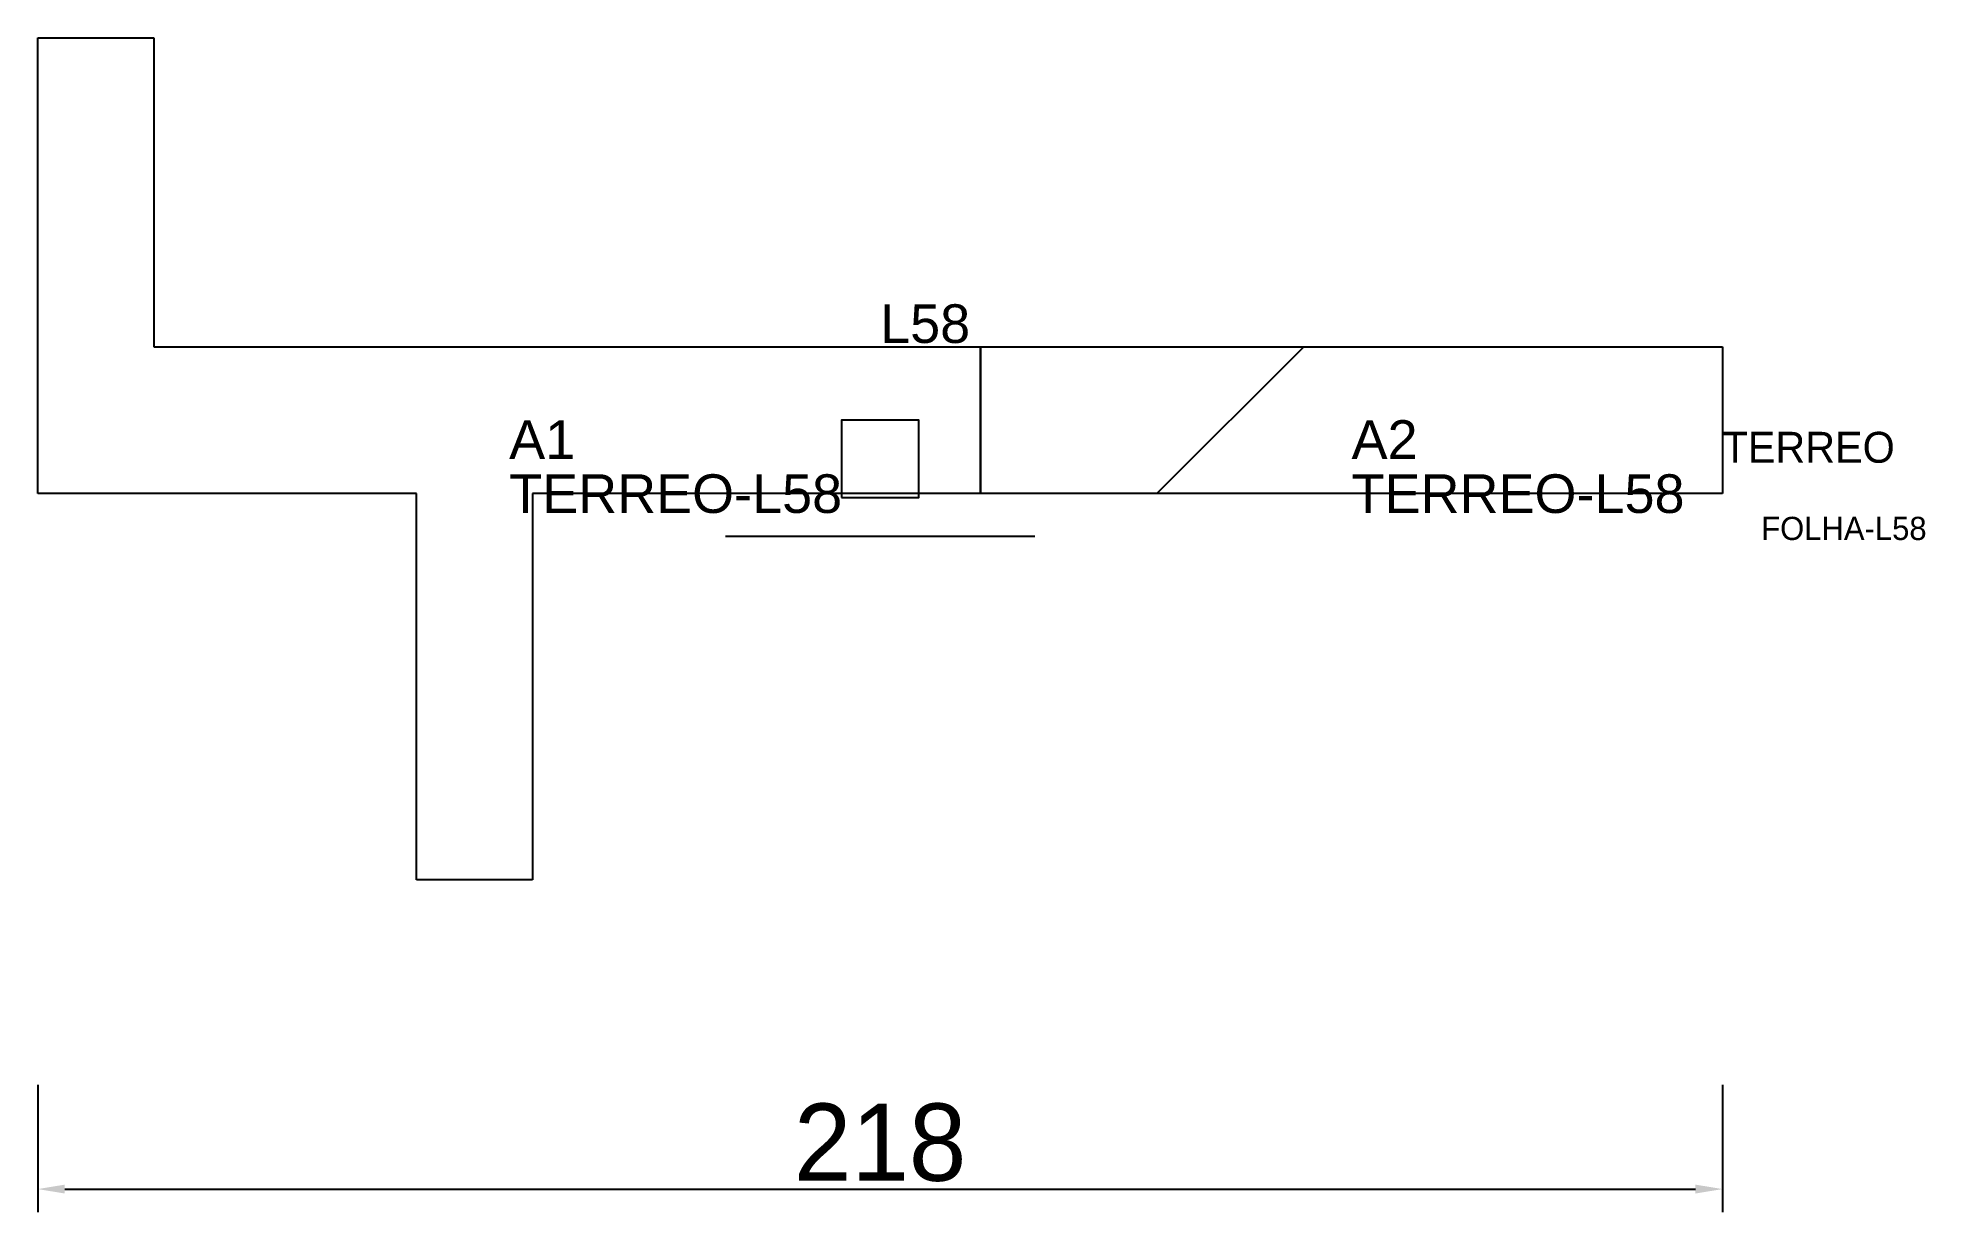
# Model space of a CAD drawing. Header units: metres. Extents: x 222 to 466, y 50 to 202.
import ezdxf

# ---------------------------------------------------------------- set-up
doc = ezdxf.new("R2010")
doc.units = ezdxf.units.M
for name, color, linetype in [('3', 3, 'CONTINUOUS'), ('AUX00', 7, 'CONTINUOUS'), ('COTA', 241, 'CONTINUOUS'), ('FOLHA', 255, 'CONTINUOUS'), ('Hachura', 251, 'CONTINUOUS'), ('NOMENCLATURA', 7, 'CONTINUOUS'), ('Nível', 160, 'CONTINUOUS'), ('Painéis', 200, 'CONTINUOUS'), ('Pilares', 5, 'CONTINUOUS'), ('SARR_2.2x7', 40, 'CONTINUOUS')]:
    doc.layers.add(name, color=color, linetype=linetype)
doc.styles.add('ARIAL', font='Arial.ttf')
doc.styles.add('STR_STANDARD', font='arial.ttf')
doc.dimstyles.new('EZ DXF', dxfattribs={"dimtxt": 10, "dimasz": 3.5, "dimexe": 3, "dimexo": 1.5, "dimgap": 1, "dimtad": 1, "dimdec": 1, "dimdsep": 46, "dimcen": 2.5, "dimazin": 3, "dimtfac": 1, "dimtmove": 0, "dimatfit": 3})

msp = doc.modelspace()

# ---------------------------------------------------------------- hatches: boundary and pattern name
at = {"layer": 'Hachura'}
h = msp.add_hatch(dxfattribs=at)
h.set_pattern_fill('ANSI31', scale=50)
h.paths.add_polyline_path([(440.2, 161.5), (440.2, 142.5), (286.2, 142.5), (286.2, 92.5), (271.2, 92.5), (271.2, 142.5), (222.2, 142.5), (222.2, 201.5), (237.2, 201.5), (237.2, 161.5)])
h = msp.add_hatch(dxfattribs=at)
h.set_pattern_fill('ANSI31', scale=50)
h.paths.add_polyline_path([(440.2, 161.5), (440.2, 142.5), (286.2, 142.5), (286.2, 92.5), (271.2, 92.5), (271.2, 142.5), (222.2, 142.5), (222.2, 201.5), (237.2, 201.5), (237.2, 161.5)])

# ---------------------------------------------------------------- linework, layer by layer
at = {"layer": '3'}
msp.add_lwpolyline([(344.2, 142.5), (344.2, 161.5)], close=True, dxfattribs=at)
msp.add_lwpolyline([(344.2, 142.5), (344.2, 161.5)], close=True, dxfattribs=at)
at = {"layer": 'Painéis', "color": 200}
for p, q in [((222.2, 142.5), (222.2, 201.5)), ((222.2, 201.5), (237.2, 201.5)), ((222.2, 142.5), (222.2, 201.5)), ((222.2, 201.5), (237.2, 201.5)), ((237.2, 201.5), (237.2, 161.5)), ((237.2, 201.5), (237.2, 161.5)), ((237.2, 161.5), (440.2, 161.5)), ((237.2, 161.5), (440.2, 161.5)), ((440.2, 161.5), (440.2, 142.5)), ((440.2, 161.5), (440.2, 142.5)), ((271.2, 142.5), (222.2, 142.5)), ((271.2, 142.5), (222.2, 142.5)), ((271.2, 92.5), (271.2, 142.5)), ((271.2, 92.5), (271.2, 142.5)), ((440.2, 142.5), (286.2, 142.5)), ((286.2, 142.5), (286.2, 92.5)), ((440.2, 142.5), (286.2, 142.5)), ((286.2, 142.5), (286.2, 92.5)), ((286.2, 92.5), (271.2, 92.5)), ((286.2, 92.5), (271.2, 92.5))]:
    msp.add_line(p, q, dxfattribs=at)
at = {"layer": 'Pilares'}
msp.add_lwpolyline([(326.2, 142), (336.2, 142), (336.2, 152), (326.2, 152)], close=True, dxfattribs=at)
msp.add_lwpolyline([(326.2, 142), (336.2, 142), (336.2, 152), (326.2, 152)], close=True, dxfattribs=at)
at = {"layer": 'SARR_2.2x7'}
msp.add_line((311.2, 137), (351.2, 137), dxfattribs=at)
msp.add_line((311.2, 137), (351.2, 137), dxfattribs=at)

# ---------------------------------------------------------------- texts
at = {"layer": '3', "style": 'STR_STANDARD'}
for s, p in [('A1', (283.2, 147)), ('A1', (283.2, 147)), ('A2', (392.2, 147)), ('A2', (392.2, 147))]:
    msp.add_text(s, height=5, dxfattribs=at).set_placement(p)
at = {"layer": 'AUX00', "style": 'STR_STANDARD'}
for p in [(283.2, 140), (283.2, 140), (392.2, 140), (392.2, 140)]:
    msp.add_text('TERREO-L58', height=5, dxfattribs=at).set_placement(p)
at = {"layer": 'FOLHA'}
msp.add_text('FOLHA-L58', height=3, dxfattribs=at).set_placement((445.2, 136.5))
msp.add_text('FOLHA-L58', height=3, dxfattribs=at).set_placement((445.2, 136.5))
at = {"layer": 'NOMENCLATURA', "insert": (331.2, 167), "char_height": 5, "attachment_point": 1, "style": 'ARIAL'}
msp.add_mtext('L58', dxfattribs=at)
msp.add_mtext('L58', dxfattribs=at)
at = {"layer": 'Nível'}
msp.add_text('TERREO', height=4, dxfattribs=at).set_placement((440.2, 146.5))
msp.add_text('TERREO', height=4, dxfattribs=at).set_placement((440.2, 146.5))

# ---------------------------------------------------------------- dimensions: what is measured, and where the dimension line sits
at = {"layer": 'COTA'}
msp.add_linear_dim(base=(222.2, 52.5), p1=(222.2, 67.5), p2=(440.2, 67.5), dimstyle='EZ DXF', dxfattribs=at).render()
msp.add_linear_dim(base=(222.2, 52.5), p1=(222.2, 67.5), p2=(440.2, 67.5), dimstyle='EZ DXF', dxfattribs=at).render()

doc.saveas('drawing.dxf')
